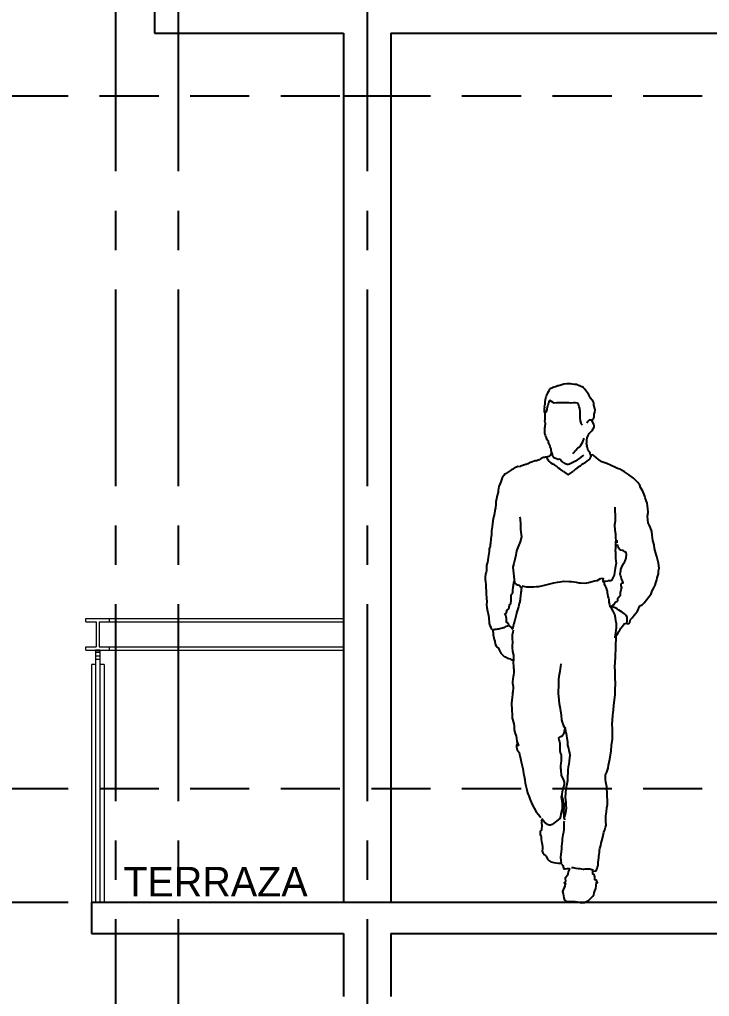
# Model space of a CAD drawing. Header units: metres. Extents: x -58 to 722, y -1100 to 345.
# Drawn here: x 199.001 to 201.19, y -486.505 to -483.402 of the extents above; entities that cross this region are included whole.
import ezdxf

# ---------------------------------------------------------------- set-up
doc = ezdxf.new("R2010")
doc.units = ezdxf.units.M
doc.header["$MEASUREMENT"] = 0
for name, pattern in [('CENTER2', [1.125, 0.75, -0.125, 0.125, -0.125]), ('CENTERX2', [4, 2.5, -0.5, 0.5, -0.5]), ('HIDDEN2', [0.1875, 0.125, -0.0625])]:
    doc.linetypes.add(name, pattern=pattern)
doc.layers.get('0').update_dxf_attribs({"color": 255})
for name, color, linetype in [('A-MOBILIARIO SANITARIO', 124, 'Continuous'), ('FSR_ARQ_007PROYECCIONES', 200, 'HIDDEN2'), ('FSR_ARQ_010MUROBAJO', 33, 'Continuous'), ('FSR_ARQ_014TEXTOS', 142, 'Continuous'), ('FSR_ARQ_016EJES', 135, 'CENTER2'), ('LOSA', 1, 'Continuous')]:
    doc.layers.add(name, color=color, linetype=linetype)
doc.layers.add('PISO', color=252, linetype='Continuous', lineweight=0)
doc.styles.add('ESPACIOS', font='GOTHIC.TTF')

# ---------------------------------------------------------------- blocks, each defined once
blk = doc.blocks.new('SYMBOL_Human_2_2D')
at = {"color": 0, "linetype": 'ByBlock'}
for p, q in [((-0.05404183872289181, 1.793878306590361), (-0.05574408245783147, 1.790473791578313)), ((-0.05347447004819372, 1.79586362873494), (-0.05404183872289181, 1.793878306590361)), ((-0.05120496780722839, 1.798700389481927), (-0.05347447004819372, 1.79586362873494)), ((-0.04950291686746944, 1.799835512421686), (-0.05120496780722839, 1.798700389481927)), ((-0.04666604595180779, 1.801253879024096), (-0.04950291686746944, 1.799835512421686)), ((-0.04326183390361393, 1.802955929963855), (-0.04666604595180779, 1.801253879024096)), ((-0.03900670655421656, 1.804374324108433), (-0.04326183390361393, 1.802955929963855)), ((-0.03616972546987895, 1.805509006373494), (-0.03900670655421656, 1.804374324108433)), ((-0.03021243701204845, 1.807211497987951), (-0.03616972546987895, 1.805509006373494)), ((-0.02680822496385638, 1.808345767120482), (-0.03021243701204845, 1.807211497987951)), ((-0.02226933065060344, 1.81033150239759), (-0.02680822496385638, 1.808345767120482)), ((-0.01999980086747044, 1.811182941), (-0.02226933065060344, 1.81033150239759)), ((-0.0157443705542164, 1.812317650807229), (-0.01999980086747044, 1.811182941)), ((-0.00836857778313238, 1.814587070421686), (-0.0157443705542164, 1.812317650807229)), ((-0.004964365734940301, 1.816005437024096), (-0.00836857778313238, 1.814587070421686)), ((-0.0007092383855429318, 1.816289121361445), (-0.004964365734940301, 1.816005437024096)), ((0.009503507927711041, 1.817423803626506), (-0.0007092383855429318, 1.816289121361445)), ((0.01404231961445745, 1.817423803626506), (0.009503507927711041, 1.817423803626506)), ((0.01773040879518106, 1.817707487963855), (0.01404231961445745, 1.817423803626506)), ((0.02198545351807191, 1.817707487963855), (0.01773040879518106, 1.817707487963855)), ((0.02765927797590351, 1.816572778156626), (0.02198545351807191, 1.817707487963855)), ((0.03503515337349405, 1.816005437024096), (0.02765927797590351, 1.816572778156626)), ((0.03815557091566291, 1.816005437024096), (0.03503515337349405, 1.816005437024096)), ((0.04297828727710851, 1.815154411554216), (0.03815557091566291, 1.816005437024096)), ((0.04524778951807207, 1.814587070421686), (0.04297828727710851, 1.815154411554216)), ((0.05035405250602309, 1.812317650807229), (0.04524778951807207, 1.814587070421686)), ((0.05375826455421695, 1.81089884353012), (0.05035405250602309, 1.812317650807229)), ((0.05631134096385537, 1.81033150239759), (0.05375826455421695, 1.81089884353012)), ((0.05943178604819188, 1.808345767120482), (0.05631134096385537, 1.81033150239759)), ((0.06198497262650626, 1.807778839120481), (0.05943178604819188, 1.808345767120482)), ((0.06368721636144592, 1.807211497987951), (0.06198497262650626, 1.807778839120481)), ((0.0676586869156619, 1.805225349578313), (0.06368721636144592, 1.807211497987951)), ((0.06850982255421734, 1.803806955433735), (0.0676586869156619, 1.805225349578313)), ((-0.06737500257831286, 1.760403334445783), (-0.0679422335421691, 1.755580865963855)), ((-0.067091428409638, 1.761538044253012), (-0.06737500257831286, 1.760403334445783)), ((-0.06595652580722877, 1.765793171602409), (-0.067091428409638, 1.761538044253012)), ((-0.06567306180722987, 1.767495222542168), (-0.06595652580722877, 1.765793171602409)), ((-0.06453802149397525, 1.771466693096385), (-0.06567306180722987, 1.767495222542168)), ((-0.06397079053012078, 1.773452841506024), (-0.06453802149397525, 1.771466693096385)), ((-0.06226873959036183, 1.778275309987952), (-0.06397079053012078, 1.773452841506024)), ((-0.05999912718072231, 1.783381490349397), (-0.06226873959036183, 1.778275309987952)), ((-0.05886452754216798, 1.784799856951807), (-0.05999912718072231, 1.783381490349397)), ((-0.05574408245783147, 1.790473791578313), (-0.05886452754216798, 1.784799856951807)), ((-0.07021184595180685, 1.729481851843373), (-0.07077921462650671, 1.720403402204819)), ((-0.0685096022168672, 1.745367678975903), (-0.07021184595180685, 1.740261526156626)), ((-0.07021184595180685, 1.740261526156626), (-0.07021184595180685, 1.739977841819277)), ((-0.07021184595180685, 1.739977841819277), (-0.06992807898795128, 1.735155373337349)), ((-0.06992807898795128, 1.735155373337349), (-0.07021184595180685, 1.729481851843373)), ((-0.06822613821686829, 1.750757956807229), (-0.0685096022168672, 1.74877180839759)), ((-0.0685096022168672, 1.74877180839759), (-0.0685096022168672, 1.746786486253011)), ((-0.0685096022168672, 1.746786486253011), (-0.0685096022168672, 1.745367678975903)), ((-0.0679422335421691, 1.755580865963855), (-0.06822613821686829, 1.750757956807229)), ((-0.07077921462650671, 1.720403402204819), (-0.06879347934939695, 1.714162539578313)), ((-0.0685096022168672, 1.68948233273494), (-0.06936073785542263, 1.688347209795181)), ((-0.06879347934939695, 1.714162539578313), (-0.06822613821686829, 1.708205333746988)), ((-0.0679422335421691, 1.690617042542168), (-0.0685096022168672, 1.68948233273494)), ((-0.06822613821686829, 1.708205333746988), (-0.0679422335421691, 1.705368159867469)), ((-0.0679422335421691, 1.705368159867469), (-0.0679422335421691, 1.701113032518072)), ((-0.0679422335421691, 1.701113032518072), (-0.0679422335421691, 1.696006879698795)), ((-0.0679422335421691, 1.696006879698795), (-0.0679422335421691, 1.690617042542168)), ((-0.06936073785542263, 1.688347209795181), (-0.06936073785542263, 1.686361474518072)), ((-0.06936073785542263, 1.686361474518072), (-0.0679422335421691, 1.683241056975903)), ((-0.06907727385542195, 1.656574701722891), (-0.06936073785542263, 1.654021625313253)), ((-0.06879347934939695, 1.666220106903614), (-0.06907727385542195, 1.662531907554216)), ((-0.06907727385542195, 1.662531907554216), (-0.06907727385542195, 1.656574701722891)), ((-0.06822613821686829, 1.669624208783132), (-0.06879347934939695, 1.666220106903614)), ((-0.0679422335421691, 1.671893600855422), (-0.06822613821686829, 1.669624208783132)), ((-0.0679422335421691, 1.683241056975903), (-0.06737500257831286, 1.679269173289156)), ((-0.06737500257831286, 1.67444667726506), (-0.0679422335421691, 1.671893600855422)), ((-0.06737500257831286, 1.679269173289156), (-0.06680763390361477, 1.677283878686747)), ((-0.06680763390361477, 1.677283878686747), (-0.06737500257831286, 1.67444667726506)), ((-0.06936073785542263, 1.654021625313253), (-0.06936073785542263, 1.651752233240964)), ((-0.06936073785542263, 1.651752233240964), (-0.06936073785542263, 1.646646052879518)), ((-0.06936073785542263, 1.646646052879518), (-0.06936073785542263, 1.64239051239759)), ((-0.06936073785542263, 1.64239051239759), (-0.0685096022168672, 1.640121092783132)), ((-0.0685096022168672, 1.640121092783132), (-0.0665238669397592, 1.637000262108433)), ((-0.0665238669397592, 1.637000262108433), (-0.06538915713253068, 1.632177766084337)), ((-0.06538915713253068, 1.632177766084337), (-0.06453802149397525, 1.630475715144578)), ((-0.06453802149397525, 1.630475715144578), (-0.06311987522891549, 1.626787928927711)), ((-0.06311987522891549, 1.626787928927711), (-0.06198494508433683, 1.623951168180723)), ((-0.06198494508433683, 1.623951168180723), (-0.06085034544578249, 1.620262968831325)), ((-0.06085034544578249, 1.620262968831325), (-0.0568786820963858, 1.616575182614458)), ((-0.0568786820963858, 1.616575182614458), (-0.05659491513253023, 1.613454765072289)), ((-0.05659491513253023, 1.613454765072289), (-0.05602765662650633, 1.610901247987951)), ((-0.05602765662650633, 1.610901247987951), (-0.0554603154939759, 1.607781243578313)), ((-0.0554603154939759, 1.607781243578313), (-0.05432560568674738, 1.606646533771084)), ((-0.05432560568674738, 1.606646533771084), (-0.05375826455421695, 1.605227754036144)), ((-0.05375826455421695, 1.605227754036144), (-0.05233987040963939, 1.603525703096385)), ((-0.05233987040963939, 1.603525703096385), (-0.05063762667469973, 1.595582348855421)), ((-0.05063762667469973, 1.595582348855421), (-0.04893554819277135, 1.593596613578313)), ((-0.04893554819277135, 1.593596613578313), (-0.04780064559036212, 1.591043537168674)), ((-0.04780064559036212, 1.591043537168674), (-0.04723330445783169, 1.589057801891566)), ((-0.04723330445783169, 1.589057801891566), (-0.04723330445783169, 1.586788409819277)), ((-0.04723330445783169, 1.586788409819277), (-0.04666604595180779, 1.58196550066265)), ((-0.08439617298795277, 1.55217872786747), (-0.08865119016867418, 1.549341967120482)), ((-0.08155930207228934, 1.553880778807229), (-0.08439617298795277, 1.55217872786747)), ((-0.07872234853012117, 1.555015901746988), (-0.08155930207228934, 1.553880778807229)), ((-0.07645303908433831, 1.556150611554217), (-0.07872234853012117, 1.555015901746988)), ((-0.07304882703614446, 1.557568978156626), (-0.07645303908433831, 1.556150611554217)), ((-0.06992807898795128, 1.558135906156626), (-0.07304882703614446, 1.557568978156626)), ((-0.06595652580722877, 1.558420003626506), (-0.06992807898795128, 1.558135906156626)), ((-0.06311987522891549, 1.558420003626506), (-0.06595652580722877, 1.558420003626506)), ((-0.06056646831325274, 1.559554713433735), (-0.06311987522891549, 1.558420003626506)), ((-0.05914810171084284, 1.559554713433735), (-0.06056646831325274, 1.559554713433735)), ((-0.05914810171084284, 1.553313437674698), (-0.05999912718072231, 1.556150611554217)), ((-0.05716225626506066, 1.560689423240963), (-0.05914810171084284, 1.559554713433735)), ((-0.0568786820963858, 1.548774625987952), (-0.05914810171084284, 1.553313437674698)), ((-0.05460917985542224, 1.561824105506024), (-0.05716225626506066, 1.560689423240963)), ((-0.05035405250602487, 1.562107789843373), (-0.05460917985542224, 1.561824105506024)), ((-0.04921912236144621, 1.56693028586747), (-0.05035405250602487, 1.562107789843373)), ((-0.0483683172289151, 1.567781724469879), (-0.04921912236144621, 1.56693028586747)), ((-0.04609870481927736, 1.56834906560241), (-0.0483683172289151, 1.567781724469879)), ((-0.04666604595180779, 1.58196550066265), (-0.04581491031325235, 1.579128739915663)), ((-0.04581491031325235, 1.571753195024096), (-0.04609870481927736, 1.56834906560241)), ((-0.04581491031325235, 1.579128739915663), (-0.04581491031325235, 1.577143032180722)), ((-0.04581491031325235, 1.577143032180722), (-0.04581491031325235, 1.575157296903614)), ((-0.04581491031325235, 1.575157296903614), (-0.04581491031325235, 1.571753195024096)), ((0.0886515206746985, 1.552462412204819), (0.0849634314939749, 1.548774625987952)), ((0.0914880610843376, 1.556150611554217), (0.0886515206746985, 1.552462412204819)), ((0.09375767349397535, 1.560405738903614), (0.0914880610843376, 1.556150611554217)), ((0.09432504216867521, 1.565228234927711), (0.09375767349397535, 1.560405738903614)), ((-0.1760262139518076, 1.51983887866265), (-0.1797140001686746, 1.516718433578313)), ((-0.1720546607710851, 1.522391955072289), (-0.1760262139518076, 1.51983887866265)), ((-0.1677992029156634, 1.524094006012048), (-0.1720546607710851, 1.522391955072289)), ((-0.1635438552289159, 1.525512372614458), (-0.1677992029156634, 1.524094006012048)), ((-0.1581539079036141, 1.524945444614458), (-0.1635438552289159, 1.525512372614458)), ((-0.1544661492289165, 1.526930766759036), (-0.1581539079036141, 1.524945444614458)), ((-0.1496434328674692, 1.528632817698795), (-0.1544661492289165, 1.526930766759036)), ((-0.1439698287469877, 1.530335281771084), (-0.1496434328674692, 1.528632817698795)), ((-0.1419840934698797, 1.531186307240964), (-0.1439698287469877, 1.530335281771084)), ((-0.1363102690120481, 1.532604701385542), (-0.1419840934698797, 1.531186307240964)), ((-0.1343245337349401, 1.533455726855421), (-0.1363102690120481, 1.532604701385542)), ((-0.1280833681445781, 1.53600880326506), (-0.1343245337349401, 1.533455726855421)), ((-0.1229771051566271, 1.538561879674699), (-0.1280833681445781, 1.53600880326506)), ((-0.1192894291084343, 1.539980246277108), (-0.1229771051566271, 1.538561879674699)), ((-0.1156013123855431, 1.540831271746988), (-0.1192894291084343, 1.539980246277108)), ((-0.1113459646987955, 1.542533322686746), (-0.1156013123855431, 1.540831271746988)), ((-0.1062397017108427, 1.544803155433734), (-0.1113459646987955, 1.542533322686746)), ((-0.101984354024097, 1.545654180903614), (-0.1062397017108427, 1.544803155433734)), ((-0.09716199571084339, 1.546504793240964), (-0.101984354024097, 1.545654180903614)), ((-0.08865119016867418, 1.549341967120482), (-0.09716199571084339, 1.546504793240964)), ((-0.05404183872289181, 1.545370083433735), (-0.0568786820963858, 1.548774625987952)), ((-0.05063762667469973, 1.542250079024096), (-0.05404183872289181, 1.545370083433735)), ((-0.04638247178313293, 1.538278195337349), (-0.05063762667469973, 1.542250079024096)), ((-0.04042488036144576, 1.534874093457831), (-0.04638247178313293, 1.538278195337349)), ((-0.03361664906024053, 1.532037332710843), (-0.04042488036144576, 1.534874093457831)), ((-0.02765936060241003, 1.527498107891566), (-0.03361664906024053, 1.532037332710843)), ((-0.01971592373494069, 1.52068990413253), (-0.02765936060241003, 1.527498107891566)), ((-0.01432586624096466, 1.516434336108433), (-0.01971592373494069, 1.52068990413253)), ((0.04893557573493901, 1.523810321674699), (0.03985784219277022, 1.516434336108433)), ((0.05574410999999913, 1.527498107891566), (0.04893557573493901, 1.523810321674699)), ((0.06255253409638506, 1.532604701385542), (0.05574410999999913, 1.527498107891566)), ((0.06737489240963868, 1.53600880326506), (0.06255253409638506, 1.532604701385542)), ((0.07531835681927745, 1.541682737891566), (0.06737489240963868, 1.53600880326506)), ((0.0804245096385543, 1.545654180903614), (0.07531835681927745, 1.541682737891566)), ((0.0849634314939749, 1.548774625987952), (0.0804245096385543, 1.545654180903614)), ((-0.218295152674699, 1.486080635313253), (-0.2205645447469884, 1.479555675216867)), ((-0.216025622891566, 1.489767980855421), (-0.218295152674699, 1.486080635313253)), ((-0.213188779518072, 1.493739864542168), (-0.216025622891566, 1.489767980855421)), ((-0.2103517984337344, 1.498562360566265), (-0.213188779518072, 1.493739864542168)), ((-0.2066640122168675, 1.500264824638554), (-0.2103517984337344, 1.498562360566265)), ((-0.2029760332048198, 1.502817901048192), (-0.2066640122168675, 1.500264824638554)), ((-0.1893594053493981, 1.512179621891566), (-0.2029760332048198, 1.502817901048192)), ((-0.185387714457832, 1.513881259698795), (-0.1893594053493981, 1.512179621891566)), ((-0.1797140001686746, 1.516718433578313), (-0.185387714457832, 1.513881259698795)), ((-0.0106381901927719, 1.514164944036144), (-0.01432586624096466, 1.516434336108433)), ((-0.006099295879518962, 1.511328183289157), (-0.0106381901927719, 1.514164944036144)), ((-0.002695083831325107, 1.508207738204819), (-0.006099295879518962, 1.511328183289157)), ((0.03985784219277022, 1.516434336108433), (0.03248196679517967, 1.509909789144578)), ((-0.2304934139277108, 1.455442837048193), (-0.2324792318313254, 1.441258207048193)), ((-0.2253872335662646, 1.466506168156626), (-0.2304934139277108, 1.455442837048193)), ((-0.2236851826265056, 1.471612348518072), (-0.2253872335662646, 1.466506168156626)), ((-0.2205645447469884, 1.479555675216867), (-0.2236851826265056, 1.471612348518072)), ((-0.2364508125542173, 1.424237256975903), (-0.2387203147951809, 1.411755091048193)), ((-0.2330467933012041, 1.435017344421686), (-0.2364508125542173, 1.424237256975903)), ((-0.2324792318313254, 1.441258207048193), (-0.2330467933012041, 1.435017344421686)), ((-0.2426918679759034, 1.380266267313253), (-0.2443941392530125, 1.36920208239759)), ((-0.2409899272048186, 1.393032090036144), (-0.2426918679759034, 1.380266267313253)), ((-0.2407061326987954, 1.401258687939759), (-0.2409899272048186, 1.393032090036144)), ((-0.2387203147951809, 1.411755091048193), (-0.2407061326987954, 1.401258687939759)), ((-0.2469472156626509, 1.35473462186747), (-0.2500676607469874, 1.342252483481928)), ((-0.2443941392530125, 1.36920208239759), (-0.2469472156626509, 1.35473462186747)), ((-0.253755749927711, 1.313032638686747), (-0.2563088263373494, 1.298564765024096)), ((-0.2529046142891573, 1.32438006726506), (-0.253755749927711, 1.313032638686747)), ((-0.2500676607469874, 1.342252483481928), (-0.2529046142891573, 1.32438006726506)), ((-0.2568761674698798, 1.285515257963855), (-0.2582946717831334, 1.270764140638554)), ((-0.2563088263373494, 1.298564765024096), (-0.2568761674698798, 1.285515257963855)), ((-0.2611315151566274, 1.243814101048193), (-0.2634008246024102, 1.238991191891566)), ((-0.2611315151566274, 1.250338648012048), (-0.2614150893253022, 1.245799836325301)), ((-0.2614150893253022, 1.245799836325301), (-0.2611315151566274, 1.243814101048193)), ((-0.2602803795180719, 1.254593775361446), (-0.2611315151566274, 1.250338648012048)), ((-0.2582946717831334, 1.270764140638554), (-0.2602803795180719, 1.254593775361446)), ((-0.2665215726506016, 1.211473838710843), (-0.2685074180963856, 1.205232535409638)), ((-0.2653866700481924, 1.219417165409638), (-0.2665215726506016, 1.211473838710843)), ((-0.2648193013734943, 1.225942125506024), (-0.2653866700481924, 1.219417165409638)), ((-0.2634008246024102, 1.238991191891566), (-0.2651030958795175, 1.235303405674699)), ((-0.2651030958795175, 1.235303405674699), (-0.2648193013734943, 1.225942125506024)), ((-0.271060494506024, 1.184523799120482), (-0.2741809120481928, 1.177148254228916)), ((-0.2741809120481928, 1.177148254228916), (-0.2741809120481928, 1.170340022927711)), ((-0.2704931258313259, 1.18736055986747), (-0.271060494506024, 1.184523799120482)), ((-0.2696419901927705, 1.195871255240964), (-0.2704931258313259, 1.18736055986747)), ((-0.2685074180963856, 1.205232535409638), (-0.2696419901927705, 1.195871255240964)), ((-0.2778689186024099, 1.145942674156626), (-0.2781524927710848, 1.135446656638554)), ((-0.2753155116867472, 1.153602316518072), (-0.2778689186024099, 1.145942674156626)), ((-0.2744647065542178, 1.158424812542168), (-0.2753155116867472, 1.153602316518072)), ((-0.2741809120481928, 1.170340022927711), (-0.2744647065542178, 1.158424812542168)), ((-0.2781524927710848, 1.135446656638554), (-0.2784362597349404, 1.127503329939759)), ((-0.2784362597349404, 1.127503329939759), (-0.2775851240963849, 1.118709390903614)), ((-0.2775851240963849, 1.118709390903614), (-0.2764505244578306, 1.11019869553012)), ((-0.2764505244578306, 1.11019869553012), (-0.2761666473253008, 1.103390051096385)), ((-0.2761666473253008, 1.103390051096385), (-0.2761666473253008, 1.098283898277108)), ((-0.1487923247710849, 1.104808858373494), (-0.1382961144578321, 1.102255368831325)), ((-0.08978620293975936, 1.102539025626506), (-0.0741834266746988, 1.106510909313253)), ((-0.0741834266746988, 1.106510909313253), (-0.05971566318072341, 1.11019869553012)), ((-0.05971566318072341, 1.11019869553012), (-0.04609870481927736, 1.112751771939759)), ((-0.04609870481927736, 1.112751771939759), (-0.03702097127710857, 1.115021191554217)), ((-0.03702097127710857, 1.115021191554217), (-0.02312024595180695, 1.117574267963855)), ((-0.02312024595180695, 1.117574267963855), (-0.01375863527710841, 1.119276732036144)), ((-0.01375863527710841, 1.119276732036144), (-0.001276579518071586, 1.120978369843373)), ((-0.001276579518071586, 1.120978369843373), (0.01716273715662631, 1.120411028710843)), ((0.01716273715662631, 1.120411028710843), (0.02538974819277051, 1.120127757506024)), ((0.02538974819277051, 1.120127757506024), (0.04184357746987999, 1.117290583626506)), ((0.04184357746987999, 1.117290583626506), (0.05205599327710786, 1.115872217024096)), ((0.05205599327710786, 1.115872217024096), (0.05801328173494014, 1.115021191554217)), ((0.05801328173494014, 1.115021191554217), (0.07389985250602393, 1.114453822879518)), ((0.07389985250602393, 1.114453822879518), (0.08524719845783046, 1.116155873819277)), ((0.08524719845783046, 1.116155873819277), (0.09914773098795138, 1.120127757506024)), ((0.09914773098795138, 1.120127757506024), (0.1065234962168677, 1.122396736445783)), ((0.1065234962168677, 1.122396736445783), (0.1161689013975895, 1.123815543722892)), ((0.1161689013975895, 1.123815543722892), (0.1283671626506013, 1.130623775024096)), ((0.1283671626506013, 1.130623775024096), (0.1371612944819276, 1.132325825963855)), ((0.1371612944819276, 1.132325825963855), (0.1360266948433733, 1.124099228060241)), ((-0.2761666473253008, 1.098283898277108), (-0.2750320476867465, 1.087503810831325)), ((-0.2750320476867465, 1.087503810831325), (-0.2747482807228909, 1.075872697915663)), ((-0.2747482807228909, 1.075872697915663), (-0.2741809120481928, 1.064241585)), ((-0.1382961144578321, 1.102255368831325), (-0.132906056963856, 1.101120659024096)), ((-0.132906056963856, 1.101120659024096), (-0.1226933106506021, 1.101404343361446)), ((-0.1226933106506021, 1.101404343361446), (-0.1079419729879518, 1.101688000156626)), ((-0.1079419729879518, 1.101688000156626), (-0.09744556987951825, 1.102255368831325)), ((-0.09744556987951825, 1.102255368831325), (-0.08978620293975936, 1.102539025626506)), ((-0.2741809120481928, 1.064241585), (-0.2741809120481928, 1.059986430108434)), ((-0.2741809120481928, 1.059986430108434), (-0.2730462022409643, 1.049490027)), ((-0.2730462022409643, 1.049490027), (-0.2741809120481928, 1.038142570879518)), ((-0.2741809120481928, 1.038142570879518), (-0.2727624352771088, 1.028781290710843)), ((-0.2727624352771088, 1.028781290710843), (-0.2704931258313259, 1.015731783650602)), ((-0.2704931258313259, 1.015731783650602), (-0.2682235134216864, 1.006370062807229)), ((-0.2682235134216864, 1.006370062807229), (-0.2668051468192765, 1.000412884518072)), ((-0.2668051468192765, 1.000412884518072), (-0.2659539010120486, 0.992469557819277)), ((-0.208082516530121, 1.006370062807229), (-0.2089336521686747, 1.008072113746988)), ((-0.2075151478554211, 1.002965960927711), (-0.208082516530121, 1.006370062807229)), ((-0.206096671084337, 1.000129200180723), (-0.2075151478554211, 1.002965960927711)), ((-0.2046783044819271, 0.9950226342289155), (-0.206096671084337, 1.000129200180723)), ((-0.2659539010120486, 0.992469557819277), (-0.2653866700481924, 0.9870797206626507)), ((-0.2653866700481924, 0.9870797206626507), (-0.2645355344096387, 0.9782853409518071)), ((-0.2645355344096387, 0.9782853409518071), (-0.2639681657349406, 0.9717603808554216)), ((-0.2639681657349406, 0.9717603808554216), (-0.2622662249638559, 0.9652358338915661)), ((-0.2038270586746993, 0.9890654283975902), (-0.2046783044819271, 0.9950226342289155)), ((-0.2035435946746986, 0.9848103010481928), (-0.2038270586746993, 0.9890654283975902)), ((-0.2032598001686754, 0.9797041482289155), (-0.2035435946746986, 0.9848103010481928)), ((-0.2029760332048198, 0.9757318514096385), (-0.2032598001686754, 0.9797041482289155)), ((-0.2001393826265065, 0.9743138979397588), (-0.2029760332048198, 0.9757318514096385)), ((-0.1970186345783134, 0.9711930397228916), (-0.2001393826265065, 0.9743138979397588)), ((-0.1950328993012054, 0.9694909887831324), (-0.1970186345783134, 0.9711930397228916)), ((-0.1953166938072286, 0.9649521770963856), (-0.1950328993012054, 0.9694909887831324)), ((-0.2622662249638559, 0.9652358338915661), (-0.259145807421687, 0.9592786556024093)), ((-0.259145807421687, 0.9592786556024093), (-0.2585781357831323, 0.9538884053132528)), ((-0.2585781357831323, 0.9538884053132528), (-0.2577273031084335, 0.9527536955060241)), ((-0.2577273031084335, 0.9527536955060241), (-0.253755749927711, 0.9513353289036144)), ((-0.253755749927711, 0.9513353289036144), (-0.2523372731566269, 0.9513353289036144)), ((-0.2523372731566269, 0.9513353289036144), (-0.2503515378795189, 0.9510516445662651)), ((-0.2503515378795189, 0.9510516445662651), (-0.2469472156626509, 0.9510516445662651)), ((-0.2469472156626509, 0.9510516445662651), (-0.2438265777831319, 0.9516189856987951)), ((-0.2438265777831319, 0.9516189856987951), (-0.2401387915662649, 0.9521863543734941)), ((-0.2401387915662649, 0.9521863543734941), (-0.2384365202891576, 0.9524700111686746)), ((-0.2384365202891576, 0.9524700111686746), (-0.2338976259759047, 0.9536051341084335)), ((-0.2338976259759047, 0.9536051341084335), (-0.2302099499277102, 0.9536051341084335)), ((-0.2302099499277102, 0.9536051341084335), (-0.2268056277108439, 0.9541725027831325)), ((-0.2268056277108439, 0.9541725027831325), (-0.2222668160240957, 0.9558741405903612)), ((-0.2222668160240957, 0.9558741405903612), (-0.2171602225301204, 0.9567251660602409)), ((-0.2171602225301204, 0.9567251660602409), (-0.2134724363132534, 0.9575766046626504)), ((-0.2134724363132534, 0.9575766046626504), (-0.210919359903615, 0.9581439457951804)), ((-0.210919359903615, 0.9581439457951804), (-0.2069478067228925, 0.9598459967349398)), ((-0.2069478067228925, 0.9598459967349398), (-0.2032598001686754, 0.9621154163493977)), ((-0.2032598001686754, 0.9621154163493977), (-0.1995720414939761, 0.9638174672891566)), ((-0.1995720414939761, 0.9638174672891566), (-0.1953166938072286, 0.9649521770963856))]:
    blk.add_line(p, q, dxfattribs=at)
for points in [[(0.1028355172048183, 1.692034996012048), (0.1034030786746989, 1.694872169891566), (0.1051050194457837, 1.700262007048192), (0.1062397292530122, 1.710191069024096), (0.1082254369879507, 1.718133982590361), (0.1087931086265055, 1.724375285891566), (0.1085092314939757, 1.730899805313253), (0.1042538838072282, 1.742247674566265), (0.1039704198072293, 1.750474685602409), (0.1022681485301202, 1.755580865963855), (0.09319033236144492, 1.767495222542168), (0.08638190826506076, 1.779126335457831), (0.08269412204819204, 1.785651295554217), (0.07475079534939688, 1.79501301639759), (0.07134647313253062, 1.799835512421686), (0.06595674614457891, 1.806360031843373)], [(0.06340333922891617, 1.671609944060241), (0.0617013984578314, 1.675014045939759), (0.06028289414457788, 1.678134904156626), (0.05999912718072231, 1.680403883096385), (0.05886452754216798, 1.683808398108434), (0.05772981773493946, 1.68777986866265), (0.0565951354698786, 1.697708517506024), (0.05631134096385537, 1.70338286526506), (0.05574410999999913, 1.711609463168674), (0.05574410999999913, 1.720120131), (0.05460940019277061, 1.730332464180723), (0.05290712891566329, 1.736573326807229), (0.051772419108433, 1.741396235963855), (0.05092139363855352, 1.744516653506024), (0.04638249932530059, 1.74933914953012), (0.03957396506024047, 1.750757956807229), (0.03248196679517967, 1.750474685602409), (0.02255279465060234, 1.74990649066265), (0.01631193202409698, 1.750474685602409), (0.006666526843373433, 1.750474685602409), (-0.006382759879517863, 1.750757956807229), (-0.01177278983132624, 1.750757956807229), (-0.02028348520481948, 1.750757956807229), (-0.02538974819277051, 1.75019058813253), (-0.03673709414457882, 1.74990649066265), (-0.03929017055421724, 1.751892639072289), (-0.05007025799999987, 1.759268211506024), (-0.05460917985542224, 1.754446156156626), (-0.05460917985542224, 1.753594690012048), (-0.05489294681927781, 1.750757956807229), (-0.05801339190361432, 1.740828867289156), (-0.06028300431325384, 1.736857424277108), (-0.06141760395180818, 1.727212019096386), (-0.06510569313253001, 1.716999300325301)], [(-0.00808500361445752, 0.122976953674699), (-0.005248160240963529, 0.1175871165180722), (-0.002695083831325107, 0.1102111309518075), (-0.00184394819277145, 0.1056723192650602), (0.002978768168674151, 0.1059560036024096), (0.01092187453012095, 0.1076580545421686), (0.01744664183132549, 0.1070906858674701), (0.01829766730120497, 0.1051049505903616), (0.01432619674698721, 0.09602735475903601), (0.0131911839759038, 0.08893502598795178), (0.0117730101686746, 0.08269375022891556), (0.003829573301205258, 0.07304878572289142), (0.004680819108433099, 0.06113398846987939), (-0.0004254438795179283, 0.05687886112048202), (0.004397244939758238, 0.05602739497590359), (0.002694973662650924, 0.04893550687951831), (0.002127632530120493, 0.04411303839759051), (-0.001276579518071586, 0.03758807830120481), (-0.005815501373493959, 0.02567328104819278), (-0.003546191927711106, 0.0185813929518075), (-0.002978547831325784, 0.01035438191566285), (-0.001560374024096589, 0.00382983495180711), (0.001560374024096589, -0.00382983495180711), (0.008368798120482523, -0.00865230343373491), (0.01716273715662631, -0.00865230343373491), (0.02170196197590357, -0.00865230343373491), (0.03134706419277045, -0.008935987771084397), (0.03446778469879419, -0.009219672108433441), (0.03900659638554238, -0.009503328903614383), (0.04524778951807207, -0.01035435437349386), (0.05063751650602377, -0.01120537984337333), (0.06226873959036183, -0.01375889692771071), (0.07191403460240942, -0.01290787145783123), (0.07872223836144521, -0.009219672108433441), (0.08553077262650532, -0.005248201554216569), (0.09205573272289058, 0.00042531993975925), (0.09914773098795138, 0.007233936831325449), (0.1014173433975909, 0.009503356445783373), (0.1042538838072282, 0.01460950926506022), (0.1056723605783123, 0.02113446936144592), (0.1076582060240963, 0.02851004179518069), (0.1113461850361439, 0.03730439396385532), (0.1124808948433724, 0.04581508933734946), (0.1141828356144572, 0.05858091206024096), (0.1170197065301206, 0.05631107931325308), (0.1138992889879518, 0.06652382562650616), (0.1076582060240963, 0.06709116675903615), (0.1079419729879518, 0.07787125420481922), (0.1062397292530122, 0.08581460844578337), (0.1014173433975909, 0.08751665938554232), (0.1005660975903613, 0.09886408796385537), (0.1119135537108438, 0.0977294056987954), (0.1124808948433724, 0.09858043116867488), (0.1153177657590359, 0.1048212937951807), (0.1164523653975902, 0.1079417113373495), (0.1173035836626504, 0.1116299106867469), (0.1178708421686743, 0.1136156459638553), (0.1192893189397584, 0.1175871165180722), (0.1198566600722888, 0.1226932693373495), (0.1201404545783138, 0.1289345450963857), (0.1212750542168681, 0.1368778993373494), (0.1215586283855412, 0.1445371285662651), (0.1224097640240966, 0.1519131141325303), (0.1229771051566271, 0.1573029512891566), (0.1241120077590363, 0.1638274982530119), (0.1249628404337351, 0.1720545092891566), (0.1260977430361443, 0.1780121007108433), (0.1286509296144569, 0.1882244338915664), (0.1300694063855428, 0.1967351292650605), (0.1326224827951812, 0.2055290683012048), (0.1357429278795177, 0.2180112066867472), (0.1382960042891561, 0.2293586628072288), (0.1402817395662641, 0.236167279698795), (0.1431186931084341, 0.2443938776024097), (0.1453883055180718, 0.2529045729759039), (0.1476575047951805, 0.2602805585421686), (0.1473740407951798, 0.2733300656024096), (0.1473740407951798, 0.2929040920843373), (0.1490760917349387, 0.3068046246144578), (0.1507783630120478, 0.3209888139397592), (0.1524801936144584, 0.3331872955301203), (0.1524801936144584, 0.3490735357951806), (0.1519129626506022, 0.3615556741807231), (0.1513456215180717, 0.3746051812409636), (0.1507783630120478, 0.389356739240964), (0.1502110218795174, 0.3955976018674698), (0.1470902738313242, 0.4123353082771086), (0.1456717695180725, 0.4219802727831323), (0.1456717695180725, 0.4378669537228916), (0.1499271172048182, 0.4469445495542168), (0.1547498335662656, 0.4616965482289157), (0.1567356514698801, 0.4716251695301203), (0.1607072321927703, 0.4934690287590364), (0.1658133850120471, 0.5221211192891568), (0.167231861783133, 0.5416951457710841), (0.1706360738313251, 0.5643900304698797), (0.1697850483614456, 0.5805599826144576), (0.1703526098313244, 0.6021197443734938), (0.1692177072289152, 0.6148855670963853), (0.1720545506024092, 0.648644223578313), (0.1723383451084342, 0.6577222600843371), (0.1737565189156616, 0.6659488579879518), (0.1751749956867474, 0.6838212466626505), (0.1774446080963852, 0.7014095654096384), (0.1797141103373487, 0.7218346173614456), (0.1794304259999997, 0.7334661709518071), (0.1808488201445773, 0.7649549946867469), (0.1802814790120486, 0.7754509846626505), (0.1794304259999997, 0.8049541006626504), (0.1785792077349395, 0.8180035801807228), (0.1814161612771077, 0.8528969464698795), (0.1814161612771077, 0.8608402731686746), (0.1822671867469872, 0.8806979839879518), (0.182550871084338, 0.8957332263253013), (0.182834555421687, 0.9201301619638553), (0.1834018965542175, 0.9286408573373495), (0.1873735599036142, 0.9337470101566263), (0.1919123715903606, 0.9425413898674695), (0.1956003781445776, 0.9484985681566265), (0.199855505493975, 0.9550231151204818), (0.2052455354457834, 0.9621154163493977), (0.2109192772771085, 0.9706256710481929), (0.2154582817590356, 0.972044478325301), (0.2211320235903607, 0.9737465292650602), (0.2236850999999991, 0.9709097685180723), (0.228224104481928, 0.972044478325301), (0.2310609753975896, 0.9771506311445781), (0.233614161975904, 0.9862286676506022), (0.2395713402650603, 0.9921858734819275), (0.2466634486987953, 1.001830837987952), (0.2520535061927713, 1.008072113746988), (0.2582945616144574, 1.015164442518072), (0.2670888311566255, 1.03388744353012), (0.2753157320240955, 1.037859327216867), (0.2815565946506027, 1.044667530975903), (0.2903509468192773, 1.056014987096385), (0.3062372146265062, 1.076723723385542), (0.310492562313252, 1.087787495168675), (0.3164498507710842, 1.098000241481928), (0.3204214039518067, 1.107078277987952), (0.3229744803614452, 1.115304848349397), (0.3260952284096383, 1.12636862013253), (0.3275137327228919, 1.133460948903614), (0.3323360910361437, 1.147077356421687), (0.3329037626746985, 1.157290102734939), (0.3348894979518064, 1.166935507915662), (0.3323360910361437, 1.185091167795181), (0.3303502731325292, 1.193885519963855), (0.3260952284096383, 1.208069709289156), (0.3241094105060238, 1.21601265039759), (0.3178683275421683, 1.236154458686747), (0.3167336177349398, 1.249203938204819), (0.3130456387228921, 1.265374303481928), (0.3107762466506028, 1.283813620156626), (0.3093578525060234, 1.296295345409638), (0.3039677950120474, 1.309912634277108), (0.3005635829638553, 1.317855547843373), (0.2957408941445774, 1.327500925481928), (0.2940389533734944, 1.350195397048193), (0.2963081526506013, 1.363528560903614), (0.2951736631807229, 1.377996434566265), (0.2923366820963853, 1.396719876253012), (0.2849609168674689, 1.416010245939759), (0.2838262070602404, 1.421116811891566), (0.2767342087951796, 1.439556156108434), (0.2696420177349399, 1.452321978831325), (0.2668050366506023, 1.45969755126506), (0.2594292714216859, 1.469910270036144), (0.2446777134216873, 1.485229196710843), (0.2262382865783135, 1.497711335096386), (0.2123378642168667, 1.507639983939759), (0.1958839523132525, 1.516718433578313), (0.1879408184096381, 1.518704168855421), (0.1814161612771077, 1.52267561186747), (0.1660972621445787, 1.530051597433735), (0.1499271172048182, 1.537143485530121), (0.1397143984337355, 1.540263930614458), (0.1329059743373495, 1.543100691361446), (0.1212750542168681, 1.550192992590361), (0.1124808948433724, 1.557284880686747), (0.1011334662650594, 1.567497627), (0.09233919672289126, 1.565795576060241), (0.09120459708433692, 1.572603779819277), (0.08439606281927681, 1.58224959813253), (0.08184298640963839, 1.591610905843374), (0.0801407151325293, 1.595866446325301), (0.0804245096385543, 1.600121573674699), (0.07900611549397496, 1.607781243578313), (0.07928990999999996, 1.61203595779518), (0.07985714096385443, 1.618560917891566), (0.0804245096385543, 1.626787928927711), (0.08297758604819272, 1.633028791554217), (0.08780027486746889, 1.642106828060241), (0.09035346144578327, 1.64465990446988), (0.09687811857831363, 1.652035890036144), (0.1002823306265057, 1.656007360590361), (0.1051050194457837, 1.665085397096385), (0.1059561550843373, 1.669340524445783), (0.1048212249397587, 1.674730361602409), (0.09886382631325219, 1.686928843192771), (0.09943149795180695, 1.690049701409639), (0.09432504216867521, 1.68948233273494), (0.08751661807228928, 1.68919823526506), (0.08354492718072315, 1.685226792253012), (0.0804245096385543, 1.680971224228915), (0.07928990999999996, 1.678985929626506)], [(0.03049623151807168, 1.572320536156626), (0.03390014060240887, 1.576008322373494), (0.03787199674698805, 1.580547547192771), (0.04099244183132456, 1.583951235939759), (0.04723360742168659, 1.590192511698795), (0.04978671137349444, 1.592745588108433), (0.05404183872289181, 1.595866446325301), (0.05914821187951702, 1.601823624614458), (0.06510561050602348, 1.610618004325301), (0.06964450481927642, 1.621965019771084), (0.07077910445783075, 1.62622058779518)], [(0.06850982255421734, 1.566362917192771), (0.06283599809638574, 1.562391474180723), (0.05290712891566329, 1.554448560614458), (0.04468022804819327, 1.548207257313253), (0.03957396506024047, 1.545370083433735), (0.02765927797590351, 1.538561879674699), (0.02283656161445791, 1.536292460060241), (0.01829766730120497, 1.534590409120482), (0.01404231961445745, 1.532604701385542), (0.01063810756626538, 1.533171629385542), (0.001560374024096589, 1.53685982873494), (-0.002695083831325107, 1.539980246277108), (-0.009503507927711041, 1.544519471096385), (-0.01460977091566207, 1.55076036126506), (-0.01546079638554154, 1.551611386734939), (-0.02085082633734991, 1.551044018060241), (-0.03304908759036174, 1.555583242879518), (-0.03787180395180734, 1.558703274831325), (-0.04127601599999942, 1.563526156445783), (-0.04127601599999942, 1.569483775409638), (-0.04354562840963894, 1.575440953698795)], [(0.182834555421687, 1.266508572614458), (0.1822671867469872, 1.272749848373494), (0.1819835299518076, 1.281260130614458), (0.1816999557831327, 1.287785090710843), (0.1799976845060236, 1.300550913433735), (0.1794304259999997, 1.306224407385542), (0.1788630848674693, 1.314451418421687), (0.1788630848674693, 1.321826990855421), (0.1814161612771077, 1.333741788108433), (0.1814161612771077, 1.341968799144578), (0.180565025638554, 1.357004041481928), (0.1799976845060236, 1.367216760253012), (0.1802814790120486, 1.382252002590361)], [(-0.1561680899999995, 1.347074979506024), (-0.1558846260000006, 1.346791295168675), (-0.155033380192771, 1.33856428413253), (-0.1541823547228915, 1.324096410469879), (-0.1541823547228915, 1.316153496903614), (-0.1536150135903611, 1.304806040783132), (-0.153047644915663, 1.293742269), (-0.1510619371807227, 1.27785602873494), (-0.1547499161927721, 1.259700368855422), (-0.1612745733253007, 1.245516151987952), (-0.1677992029156634, 1.228778473120481), (-0.1700688153253012, 1.212892205313253), (-0.1737566015421681, 1.197856990518072), (-0.1780119492289156, 1.184240142325301), (-0.1811323667710845, 1.170340022927711), (-0.175458762650603, 1.116865070891566)], [(0.1868062187710837, 1.257147292445783), (0.186522341638554, 1.258849343385542), (0.1862388776385533, 1.261402419795181), (0.1862388776385533, 1.263955496204819), (0.1851039474939764, 1.264239180542168), (0.182834555421687, 1.263955496204819), (0.1808488201445773, 1.260267709987952), (0.1808488201445773, 1.257147292445783), (0.1808488201445773, 1.253742749891566), (0.1808488201445773, 1.250054963674699), (0.1808488201445773, 1.24750188726506), (0.1814161612771077, 1.237856509626506), (0.1797141103373487, 1.230196839722892), (0.1814161612771077, 1.223388635963855), (0.1814161612771077, 1.217147773337349), (0.1808488201445773, 1.210622813240964), (0.1814161612771077, 1.204097853144578), (0.182550871084338, 1.191616127891566), (0.1831181295903619, 1.185374824590361), (0.1816999557831327, 1.179417646301204), (0.1814161612771077, 1.174027396012048), (0.1794304259999997, 1.166084482445783), (0.17772818226506, 1.151616608783132), (0.1765934724578315, 1.143105913409639), (0.1720545506024092, 1.132893580228916), (0.1692177072289152, 1.128638039746988), (0.1663807261445776, 1.123531859385542), (0.1649625523373484, 1.122964105120482), (0.1632603086024087, 1.122396736445783), (0.1601398635180722, 1.122396736445783), (0.1556010518313258, 1.122113492783132), (0.1533314394216863, 1.121829395313253), (0.1448209643855414, 1.120127757506024), (0.1394309068915653, 1.120978369843373), (0.1357429278795177, 1.120411028710843), (0.1374451991566268, 1.118992634566265), (0.1408494112048189, 1.116155873819277), (0.1408494112048189, 1.111333405337349), (0.1417003265060242, 1.107361934783132), (0.1428352291084334, 1.106794593650602), (0.1445370872530116, 1.103957419771084), (0.1468066996626511, 1.099134923746988), (0.1482251764337352, 1.09629774986747), (0.1504944858795181, 1.088922177433735), (0.1510618270120485, 1.086936469698795), (0.1519129626506022, 1.081546632542169), (0.1530475622891565, 1.075589013578313), (0.1541824648915657, 1.067362415674699), (0.1558845158313247, 1.061404824253012), (0.1570192256385532, 1.056866012566265), (0.1578702511084327, 1.047787976060241), (0.1578702511084327, 1.046936950590361), (0.1601398635180722, 1.039560965024096), (0.1609909991566258, 1.03445478466265), (0.1612745733253007, 1.031901708253012), (0.1638276497349391, 1.032469076927711), (0.1697850483614456, 1.03530581013253), (0.1731891502409635, 1.037859327216867), (0.1757423368192761, 1.039560965024096), (0.1765934724578315, 1.041830770228916), (0.1794304259999997, 1.046653266253012), (0.182834555421687, 1.048071632855421), (0.1853877419999996, 1.05005736813253), (0.1890758311807232, 1.054028838686747), (0.1896430896867471, 1.061121139915662), (0.1916289075903617, 1.063674216325301), (0.1981534545542161, 1.072752252831325), (0.1987207956867465, 1.081830289337349), (0.200990408096386, 1.091758938180723), (0.202692459036145, 1.098567582614458), (0.200990408096386, 1.105092129578313), (0.2012739822650609, 1.111617089674699), (0.204678194313253, 1.115021191554217), (0.208082516530121, 1.115021191554217), (0.2055293299518066, 1.122113492783132), (0.2024088848674701, 1.130056406349397), (0.2004230669638556, 1.136581366445783), (0.1984373316867476, 1.14197120360241), (0.1975861960481922, 1.147645138228915), (0.1992881643614464, 1.159559522349398), (0.2001393826265065, 1.162680353024096), (0.2021251179036145, 1.168070190180723), (0.204678194313253, 1.174878834614458), (0.2089335420000005, 1.182254407048193), (0.210068251807229, 1.184807483457831), (0.212053987084337, 1.188779367144578), (0.2146070634939754, 1.193318178831325), (0.218295152674699, 1.202963556469879), (0.2194297523132533, 1.215162038060241), (0.2185787268433739, 1.223104951626506), (0.2137562308192766, 1.225090686903614), (0.208082516530121, 1.229345814253012), (0.2001393826265065, 1.23133154953012), (0.1953166938072286, 1.234452380204819), (0.1924797402650604, 1.238140166421687), (0.1893592951807221, 1.244948810855422), (0.1873735599036142, 1.251189673481928)], [(-0.208082516530121, 1.007788456951807), (-0.2072313808915656, 1.007788456951807), (-0.2049620714457827, 1.007504772614458), (-0.2041109358072291, 1.007504772614458), (-0.2038270586746993, 1.008923139216867), (-0.2029760332048198, 1.010909287626506), (-0.202692459036145, 1.014029319578313), (-0.202692459036145, 1.016015467987952), (-0.202692459036145, 1.01941956986747), (-0.2021252280722887, 1.01941956986747), (-0.1995720414939761, 1.020270595337349), (-0.1964512934457829, 1.022540428084337), (-0.1953166938072286, 1.025093504493976), (-0.1944655581686749, 1.027079239771084), (-0.1936144225301213, 1.029915972975904), (-0.1936144225301213, 1.031334367120482), (-0.1930470813975909, 1.03388744353012), (-0.192763507228916, 1.035589494469879), (-0.1913451130843367, 1.038709939554217), (-0.1902104308192776, 1.039277693819277), (-0.1890755006746989, 1.040128306156626), (-0.1885081595421685, 1.042965480036145), (-0.1882246955421696, 1.043532821168675), (-0.187657134072289, 1.045802240783132), (-0.1873735599036142, 1.050625149939759), (-0.1873735599036142, 1.051475762277108), (-0.1873735599036142, 1.056298643891566), (-0.1870897653975909, 1.059986430108434), (-0.1870897653975909, 1.063106875192771), (-0.1870897653975909, 1.065092610469879), (-0.1870897653975909, 1.069631835289157), (-0.1870897653975909, 1.071333886228915), (-0.1868062187710837, 1.072752252831325), (-0.1828346380481936, 1.077574748855421), (-0.1814162714457837, 1.083816024614458), (-0.180565025638554, 1.089205861771084), (-0.180565025638554, 1.093461429795181), (-0.1794304259999997, 1.097716557144578), (-0.1794304259999997, 1.101120659024096), (-0.1788630848674693, 1.103673735433735), (-0.178579290361446, 1.105659470710843), (-0.1782955233975905, 1.109347670060241), (-0.1780119492289156, 1.112468115144578), (-0.1780119492289156, 1.114737507216867), (-0.177160813590362, 1.118992634566265), (-0.1760262139518076, 1.117574267963855), (-0.1748913113493984, 1.116155873819277), (-0.172338124771084, 1.113602797409639), (-0.1695014741927707, 1.111333405337349), (-0.1641115268674707, 1.107929303457831), (-0.1632603912289152, 1.107929303457831), (-0.1601399736867464, 1.107078277987952), (-0.1567356514698801, 1.105376227048193), (-0.1536150135903611, 1.101404343361446), (-0.1499272273734942, 1.099418608084337), (-0.1493598862409637, 1.099134923746988), (-0.1519129626506022, 1.09487938326506), (-0.1519129626506022, 1.091475281385542), (-0.152196536819277, 1.088638520638554), (-0.152196536819277, 1.086085444228916), (-0.1527641809156624, 1.082397658012048), (-0.153047644915663, 1.078993115457831), (-0.1536150135903611, 1.071617570566265), (-0.1536150135903611, 1.070482860759036), (-0.1538987805542167, 1.068213441144578), (-0.155033380192771, 1.059986430108434), (-0.1556007488674709, 1.056014987096385), (-0.1558846260000006, 1.052326787746988), (-0.1567356514698801, 1.048639414662651), (-0.1587214693734946, 1.042681795698795), (-0.1601399736867464, 1.036156835602409), (-0.1615581199518079, 1.031334367120482), (-0.1624092555903616, 1.027079239771084), (-0.1638277599036151, 1.023675110349398), (-0.1669481774457839, 1.013746048373494), (-0.1683665440481921, 1.007221088277108), (-0.1700688153253012, 0.9984271492409638), (-0.172338124771084, 0.9887817716024097), (-0.173473027373495, 0.9833914937710844), (-0.1777281547228924, 0.9717603808554216), (-0.1797140001686746, 0.9629664418192769), (-0.1819835024096381, 0.9519026700361446), (-0.1836854707228923, 0.9538884053132528), (-0.185387714457832, 0.9564414817228915), (-0.1873735599036142, 0.9587113144698793), (-0.1913451130843367, 0.9621154163493977), (-0.1933308483614464, 0.9646684927590361)], [(0.1791465488674699, 0.9218322129036143), (0.1791465488674699, 0.9246689736506022), (0.180565025638554, 0.930342495144578), (0.1816999557831327, 0.9385695061807227), (0.1831181295903619, 0.9479312270240963), (0.1848203733253015, 0.9561577973855422), (0.184536606361446, 0.9672215691686745), (0.1839692376867461, 0.972044478325301), (0.182550871084338, 0.981122101698795), (0.180565025638554, 0.9921858734819275), (0.1780118390602414, 1.00410067073494), (0.1731891502409635, 1.015448099313253), (0.1669482876144581, 1.025944116831325), (0.1626929399277106, 1.03332010239759)], [(0.2214155702168679, 0.972044478325301), (0.2219828287228918, 0.9802714893614457), (0.2219828287228918, 0.9850935722530121), (0.2216993647228911, 0.9938879244216867), (0.2185787268433739, 1.000129200180723), (0.212053987084337, 1.005803134807229), (0.204678194313253, 1.011476656301205), (0.1984373316867476, 1.015448099313253), (0.1921962487228921, 1.01941956986747), (0.186522341638554, 1.023958381554217), (0.1794304259999997, 1.027646580903614), (0.1731891502409635, 1.029348631843373), (0.1683664614216873, 1.030483341650602)], [(-0.2512023430120482, 0.9479312270240963), (-0.2514861375180732, 0.9450940256024094), (-0.2509188790120476, 0.9391368473132531), (-0.2500676607469874, 0.9320449592168674), (-0.2480819254698794, 0.9218322129036143), (-0.2463799846987946, 0.9155909371445781), (-0.2446777134216873, 0.9093500745180723), (-0.2429757726506026, 0.8994210125421687), (-0.2401387915662649, 0.892896052445783), (-0.2358834438795174, 0.8883572407590361), (-0.2321956576626505, 0.8849531388795182), (-0.2296425812530121, 0.8789959330481929), (-0.2256710280722896, 0.8716199474819277), (-0.222834046987952, 0.8673648201325304), (-0.2157418559277104, 0.8585708810963857), (-0.2120540697108435, 0.8560173915542169), (-0.2075151478554211, 0.8543153130722894), (-0.1984371113493975, 0.8500597725903616), (-0.1953166938072286, 0.8489255034578311), (-0.189642869349397, 0.8469397681807227), (-0.1865224242650605, 0.8455209609036143), (-0.1831182122168684, 0.8441025943012048), (-0.1808489027710838, 0.8432515688313253), (-0.1794304259999997, 0.8353086277228916), (-0.1794304259999997, 0.8304857461084338), (-0.1788630848674693, 0.8239607860120481), (-0.1782955233975905, 0.8151668469759035), (-0.1777281547228924, 0.8097770098192771), (-0.177160813590362, 0.7992805791686746), (-0.178579290361446, 0.7902029557951809), (-0.1794304259999997, 0.7842453643734937), (-0.180565025638554, 0.7765856944698795), (-0.182267076578313, 0.7652386790240964), (-0.182267076578313, 0.760983111), (-0.1802812586746985, 0.7499193392168675), (-0.1802812586746985, 0.7448131863975902), (-0.180565025638554, 0.7311963382048192), (-0.1816997354457826, 0.7269412108554218), (-0.1828346380481936, 0.7229693271686746), (-0.1836854707228923, 0.7107712587108435), (-0.1851039474939764, 0.7002748556024094), (-0.1859550831325301, 0.6923315289036143), (-0.1862389602650598, 0.686374323072289), (-0.1851039474939764, 0.671055423939759), (-0.1848203733253015, 0.6619773874337349), (-0.1836854707228923, 0.6543177175301207), (-0.1831182122168684, 0.6506299313132529), (-0.1831182122168684, 0.6375804517951809), (-0.1816997354457826, 0.6344600067108435), (-0.1780119492289156, 0.6182896689759037), (-0.1763096779518065, 0.609495729939759), (-0.1760262139518076, 0.5987156424939759), (-0.1740403960481931, 0.5870845020361444), (-0.1692176796867475, 0.5740354356506023), (-0.1683665440481921, 0.5672267912168676), (-0.1669481774457839, 0.5553119939638556), (-0.1609907788192775, 0.5414114889759036), (-0.1638277599036151, 0.5521915764216867), (-0.1641115268674707, 0.5504895254819273), (-0.1680830800481932, 0.5414114889759036), (-0.1686504487228913, 0.5354542831445783), (-0.1663808363132535, 0.5258089055060242), (-0.1621256814216867, 0.5215537781566264), (-0.1590050435421695, 0.5172982101325301), (-0.157019225638555, 0.5099226376987949), (-0.1564518569638551, 0.5062348514819279), (-0.1541823547228915, 0.4951711072409639), (-0.152196536819277, 0.4843909922530119), (-0.1510619371807227, 0.4795685237710841), (-0.1485087506024101, 0.4693557774578314), (-0.1456718796867467, 0.4608450820843373), (-0.1445371698795181, 0.4514833612409641), (-0.1431188032771082, 0.4424057654096385), (-0.1405656166987956, 0.4330440445662649), (-0.1391471399277115, 0.4202782218433738), (-0.1371614046506018, 0.4089307657228918), (-0.1337571926024097, 0.3947465763975904), (-0.1320549213253006, 0.3851016118915662), (-0.1289345037831335, 0.3740378401084337), (-0.1235444462891575, 0.3598536232409641), (-0.1195728931084332, 0.3496409044698796), (-0.1187217574698796, 0.3476551691927712), (-0.1133318101445777, 0.3337546366626507), (-0.1056724707469883, 0.3204214728072288), (-0.09886393648192815, 0.3079393068795182), (-0.09063703561445813, 0.2980102449036146), (-0.08184298640963839, 0.2872301574578315)], [(-0.1799976845060236, 0.9484985681566265), (-0.1814162714457837, 0.9408393389277105), (-0.1836854707228923, 0.9311935206144579), (-0.1831182122168684, 0.9195624076987949), (-0.182267076578313, 0.9053786039638554), (-0.1834020067228916, 0.8943148597228918), (-0.1834020067228916, 0.8872225309518071), (-0.1834020067228916, 0.8872225309518071), (-0.1819835024096381, 0.8730383416265062), (-0.1791466590361441, 0.8597055909036142), (-0.1782955233975905, 0.8455209609036143), (-0.1782955233975905, 0.8404148080843374)], [(0.004397244939758238, 0.6035385241084337), (0.0001418972530125018, 0.6069426535301206), (-0.002695083831325107, 0.6143181984216868), (-0.006099295879518962, 0.6236799192650604), (-0.00808500361445752, 0.6324742989759036), (-0.01007084906024147, 0.6489278803734939), (-0.01319126660241032, 0.6713391082771081), (-0.01432586624096466, 0.6767289454337349), (-0.0165954786506024, 0.6883600583493974), (-0.01801398296385592, 0.7011258810722889), (-0.01914858260241026, 0.7141753881325299), (-0.01971592373494069, 0.7249550624457834), (-0.01971592373494069, 0.7343167557469881), (-0.01943245973494001, 0.7493519980843371), (-0.01914858260241026, 0.7601320855301206), (-0.01886511860240958, 0.7726142239156626), (-0.01716284732530227, 0.7865147564457831), (-0.01460977091566207, 0.8038193908554214), (-0.01262392546987989, 0.8120464018915661), (-0.01177278983132624, 0.8205566565903613), (-0.01092198469879513, 0.8296347206385544)], [(-0.00836857778313238, 0.3584352566385542), (-0.00808500361445752, 0.364392434927711), (-0.00751766248192709, 0.3700659564216868), (-0.005815501373493959, 0.3797113340602409), (-0.003829655927711784, 0.3887893981084336), (-0.0009928125542177924, 0.3958812862048193), (0.001276496891566836, 0.4066613736506024), (0.001560374024096589, 0.4126189650722891), (-0.001560374024096589, 0.4197108531686748), (-0.004964365734940301, 0.4268031819397591), (-0.009219713421687814, 0.4350297798433733), (-0.009787054554216468, 0.4412710556024095), (-0.01092198469879513, 0.4489307255060242), (-0.01120544869879581, 0.4563062703975904), (-0.01148932583132556, 0.4605614252891563), (-0.01177278983132624, 0.4699231185903614), (-0.0106381901927719, 0.4790011550963855), (-0.01007084906024147, 0.4869440962048193), (-0.009503507927711041, 0.4943200817710844), (-0.009503507927711041, 0.5005609443975902), (-0.01007084906024147, 0.5085042710963854), (-0.01262392546987989, 0.5150288180602411), (-0.01432586624096466, 0.5238231702289158), (-0.01432586624096466, 0.5311991557951805), (-0.01404240224096398, 0.5416951457710841), (-0.01375863527710841, 0.5485037902048193), (-0.01602813751807197, 0.5581487547108435), (-0.01744661428915606, 0.5618369540602408), (-0.01886511860240958, 0.5689288421566261), (-0.01546079638554154, 0.5703472363012045), (-0.01177278983132624, 0.5734676538433734), (-0.007233978144578046, 0.5754538022530122), (0.0001418972530125018, 0.5859498197710844), (0.002127632530120493, 0.5981482738192769), (0.002978768168674151, 0.6038222084457832), (0.004397244939758238, 0.5893539216506023), (0.006383062843372755, 0.583964084493976), (0.008652262120481424, 0.5757374865903613), (0.00978727489156661, 0.5683615010240965), (0.01148924320481903, 0.5527589175542167), (0.01205658433734946, 0.5422625144457831), (0.01460966074698788, 0.5311991557951805), (0.01631193202409698, 0.5241068545662648), (0.01914888556626515, 0.5150288180602411), (0.01943234956626405, 0.5068022201566265), (0.01773040879518106, 0.4872277530000002), (0.01631193202409698, 0.4758803244216867), (0.01404231961445745, 0.466235332373494), (0.01290771997590312, 0.454320535120482), (0.01234037884337269, 0.4435404476746989), (0.0117730101686746, 0.4336113856987953), (0.01148924320481903, 0.4168741199638555), (0.008936166795180611, 0.4052429795060239), (0.00695032134939666, 0.3944628920602409), (0.005531844578312572, 0.3845342432168677), (0.004397244939758238, 0.377441941987952), (0.004397244939758238, 0.3729031303012047), (0.003829573301205258, 0.3581515723012048), (0.006099185710843003, 0.3411302090963855), (0.006099185710843003, 0.3294995093132529), (0.006383062843372755, 0.3218398394096387), (0.005531844578312572, 0.3113434363012046), (0.002978768168674151, 0.2994286390481931), (0.000993032891566159, 0.2889326215301204)], [(-0.009787054554216468, 0.3626903839879516), (-0.01035442322891633, 0.3587189409759037), (-0.00780123665060195, 0.3451020927831323), (-0.00751766248192709, 0.3365913974096386), (-0.006666637012047616, 0.3277974583734939), (-0.006666637012047616, 0.3175847120602409), (-0.009219713421687814, 0.3099250421566266), (-0.01148932583132556, 0.2985776135783131), (-0.01319126660241032, 0.2906347000120484), (-0.01546079638554154, 0.2843933967108436), (-0.01999980086747044, 0.2801382693614458), (-0.02680822496385638, 0.27389740673494), (-0.03616972546987895, 0.2668051055060243), (-0.04297825973493907, 0.262266293819277), (-0.0483683172289151, 0.2602805585421686), (-0.05290723908433748, 0.2599964610722891), (-0.05886452754216798, 0.262549950614458), (-0.06453802149397525, 0.2668051055060243), (-0.0696445048192782, 0.2713439171927712), (-0.07304882703614446, 0.275599457674699), (-0.07843888453012049, 0.2829750301084337)], [(0.002127632530120493, 0.2790035595542169), (0.00184383802409549, 0.2804219536987953), (0.0007091282168669721, 0.2838260555783132), (0.0001418972530125018, 0.2872301574578315), (-0.0004254438795179283, 0.2937551175542172), (-0.0009928125542177924, 0.302832740927711), (-0.001276579518071586, 0.3107760676265061), (-0.0004254438795179283, 0.3184357375301208), (0.0004254714216873623, 0.326662335433735), (-0.0001418972530125018, 0.3357403719397591), (-0.002127715156627019, 0.3416975502289159), (-0.003829655927711784, 0.3513429554096386), (-0.006099295879518962, 0.3573005468313253), (-0.00808500361445752, 0.3652434603975905)], [(-0.07787121289156573, 0.2821240046385542), (-0.07957345662650539, 0.2778688772891569), (-0.08042459226506082, 0.2699255230481927), (-0.0792896896626516, 0.2563086748554217), (-0.0798572511325304, 0.2472310514819276), (-0.0798572511325304, 0.2429755110000003), (-0.08241032754216882, 0.2404224345903614), (-0.08467974715662585, 0.236734648373494), (-0.08496351412048142, 0.2324795210240966), (-0.0852469781204821, 0.2256708765903614), (-0.08269390171084368, 0.2251035354578315), (-0.08127542493975959, 0.2168764968795183), (-0.08070805626505972, 0.2097846087831325), (-0.08014082530120525, 0.2029759918915663), (-0.0781549798554213, 0.1930473430481927), (-0.07702038021686697, 0.1828345967349396), (-0.07702038021686697, 0.1782957850481928), (-0.07758763872289265, 0.1683667230722892), (-0.07560190344578288, 0.162125447313253), (-0.06992807898795128, 0.1556009003493977), (-0.06595652580722877, 0.1530478239397592), (-0.06397079053012078, 0.1504947475301208), (-0.05829715886746989, 0.1399983168795182), (-0.05375826455421695, 0.1357427763975905), (-0.04694984045783102, 0.1312039647108436), (-0.03645329963855382, 0.1283672039638557), (-0.02964509587951802, 0.1269488373614458), (-0.02113440050602478, 0.1260977843493978), (-0.01347506110843355, 0.1263814686867468), (-0.01148932583132556, 0.1260977843493978), (-0.00780123665060195, 0.1252463457469879)], [(-0.0001418972530125018, 0.2747480190722891), (-0.0009928125542177924, 0.2710602328554217), (-0.001276579518071586, 0.2628336349518074), (-0.001276579518071586, 0.2551739650481928), (-0.001560374024096589, 0.2452453437469881), (-0.00241128932530188, 0.2358836229036145), (-0.004964365734940301, 0.2256708765903614), (-0.006950101012048293, 0.2126213695301205), (-0.007233978144578046, 0.2046780428313253), (-0.00836857778313238, 0.1947493939879517), (-0.008936139253012954, 0.1876570927590364), (-0.01007084906024147, 0.1754586111686749), (-0.01177278983132624, 0.1581539767590361), (-0.01262392546987989, 0.1476575736506025), (-0.01148932583132556, 0.1346080665903615), (-0.01035442322891633, 0.1269488373614458)], [(0.1034030786746989, 0.1017008487108433), (0.09744545971084229, 0.1031192428554217), (0.0906372559518065, 0.1048212937951807), (0.08127564527710796, 0.1048212937951807), (0.0733325113734935, 0.1048212937951807), (0.06794256404819343, 0.1036865839879517), (0.0568786820963858, 0.1065233447349396), (0.05035405250602309, 0.1065233447349396), (0.04184357746987999, 0.1079417113373495), (0.03248196679517967, 0.1093605186144579), (0.02624077366264999, 0.1096437622771085)]]:
    blk.add_lwpolyline(points, dxfattribs=at)
blk.add_lwpolyline([(-0.002695083831325107, 1.508207738204819), (0.01414861487331542, 1.496714959919952), (0.03248196679517967, 1.509909789144578)])

msp = doc.modelspace()

# ---------------------------------------------------------------- linework, layer by layer
at = {"layer": 'FSR_ARQ_007PROYECCIONES', "ltscale": 1.5}
for p, q in [((193.7923337008389, -483.6445746559274), (216.1628913770188, -483.6445746559276)), ((193.7923337008389, -485.8445746559273), (216.1628913770188, -485.8445746559275)), ((193.7923337008389, -486.2045746559277), (216.1628913770188, -486.2045746559278))]:
    msp.add_line(p, q, dxfattribs=at)
at = {"layer": 'FSR_ARQ_010MUROBAJO', "ltscale": 0.005}
for p, q in [((200.0289502034321, -483.6445746559276), (200.0289502034321, -486.2045746559276)), ((200.1789502034322, -483.6445746559274), (200.1789502034323, -486.2045746559276))]:
    msp.add_line(p, q, dxfattribs=at)
at = {"layer": 'FSR_ARQ_016EJES', "linetype": 'CENTERX2', "ltscale": 0.25}
for p, q in [((199.3047502034304, -475.2588264987578), (199.3047502034304, -489.2592501135166)), ((199.5039502034323, -475.2588264987578), (199.5039502034323, -489.2592501135166)), ((200.1039502034322, -475.2588264987578), (200.1039502034322, -489.2592501135166))]:
    msp.add_line(p, q, dxfattribs=at)
at = {"layer": 'LOSA', "ltscale": 0.005}
for p, q in [((199.4289502034322, -483.3445746559274), (199.4289502034322, -483.4445746559276)), ((199.4289502034322, -483.4445746559275), (200.0289502034321, -483.4445746559273)), ((200.0289502034321, -483.4445746559273), (200.0289502034321, -483.6445746559276)), ((200.1789502034322, -483.4445746559273), (200.1789502034322, -483.6445746559274)), ((200.1789502034322, -483.4445746559275), (203.8289502034322, -483.4445746559273)), ((200.0289502034321, -483.6445746559274), (200.1789502034322, -483.6445746559274)), ((199.2289502034304, -486.2045746559276), (204.1289502034321, -486.2045746559276)), ((199.2289502034304, -486.2045746559276), (199.2289502034304, -486.3045746559275)), ((199.2289502034304, -486.3045746559275), (200.0289502034321, -486.3045746559275)), ((200.0289502034321, -486.3045746559275), (200.0289502034321, -486.5045746559275)), ((200.1789502034322, -486.3045746559275), (203.9789502034322, -486.3045746559275)), ((200.1789502034322, -486.3045746559275), (200.1789502034322, -486.504574655928))]:
    msp.add_line(p, q, dxfattribs=at)
at = {"layer": 'PISO'}
for p, q in [((199.211212739064, -485.3045746559276), (200.0289502034322, -485.3045746559275)), ((199.211212739064, -485.3145746559276), (199.211212739064, -485.3045746559276)), ((199.286212739064, -485.3145746559276), (199.286212739064, -485.3045746559276)), ((199.211212739064, -485.3145746559276), (199.243712739064, -485.3145746559276)), ((199.243712739064, -485.3145746559275), (199.243712739064, -485.3945746559275)), ((199.253712739064, -485.3145746559276), (200.0289502034322, -485.3145746559276)), ((199.253712739064, -485.3145746559275), (199.253712739064, -485.3945746559275)), ((199.211212739064, -485.3945746559275), (199.243712739064, -485.3945746559275)), ((199.211212739064, -485.4045746559275), (199.211212739064, -485.3945746559275)), ((199.253712739064, -485.3945746559275), (200.0289502034322, -485.3945746559277)), ((199.286212739064, -485.4045746559275), (199.286212739064, -485.3945746559274)), ((199.211212739064, -485.4045746559275), (200.0289502034322, -485.4045746559276)), ((199.2421393537031, -485.4045546351721), (199.2421365198506, -486.2045746559276)), ((199.2559116510121, -485.404594676683), (199.2421393537031, -485.4045546351721)), ((199.2559116510121, -485.4054493412443), (199.2421393537031, -485.4054092997334)), ((199.2559116510121, -485.4071586703669), (199.2421393537031, -485.407118628856)), ((199.2559116510121, -485.4122866355287), (199.2421393537031, -485.4122465940179)), ((199.2559116510121, -485.4236821556107), (199.2421393537031, -485.4236421140999)), ((199.2559116510121, -485.404594676683), (199.2559083176748, -486.2045746559276)), ((199.2289216986966, -485.4503631366296), (199.2289502034304, -486.2045746559276)), ((199.2421392152275, -485.4504885453388), (199.2289217026916, -485.4504885453391)), ((199.2559116510121, -485.4339380859341), (199.2421393537031, -485.4338980444233)), ((199.2691290007999, -485.4504885453391), (199.255911488264, -485.4504885453391)), ((199.2691290007999, -485.4504885453393), (199.2691258281868, -486.2045746559276))]:
    msp.add_line(p, q, dxfattribs=at)

# ---------------------------------------------------------------- block references
at = {"layer": 'A-MOBILIARIO SANITARIO', "xscale": 0.9, "yscale": 0.9, "zscale": 0.9}
msp.add_blockref('SYMBOL_Human_2_2D', (200.7291564754304, -486.1948126368248), dxfattribs=at)

# ---------------------------------------------------------------- texts
at = {"layer": 'FSR_ARQ_014TEXTOS', "style": 'ESPACIOS'}
msp.add_text('TERRAZA', height=0.09376466621756946, dxfattribs=at).set_placement((199.3299587554123, -486.1869844646054))

doc.saveas('drawing.dxf')
